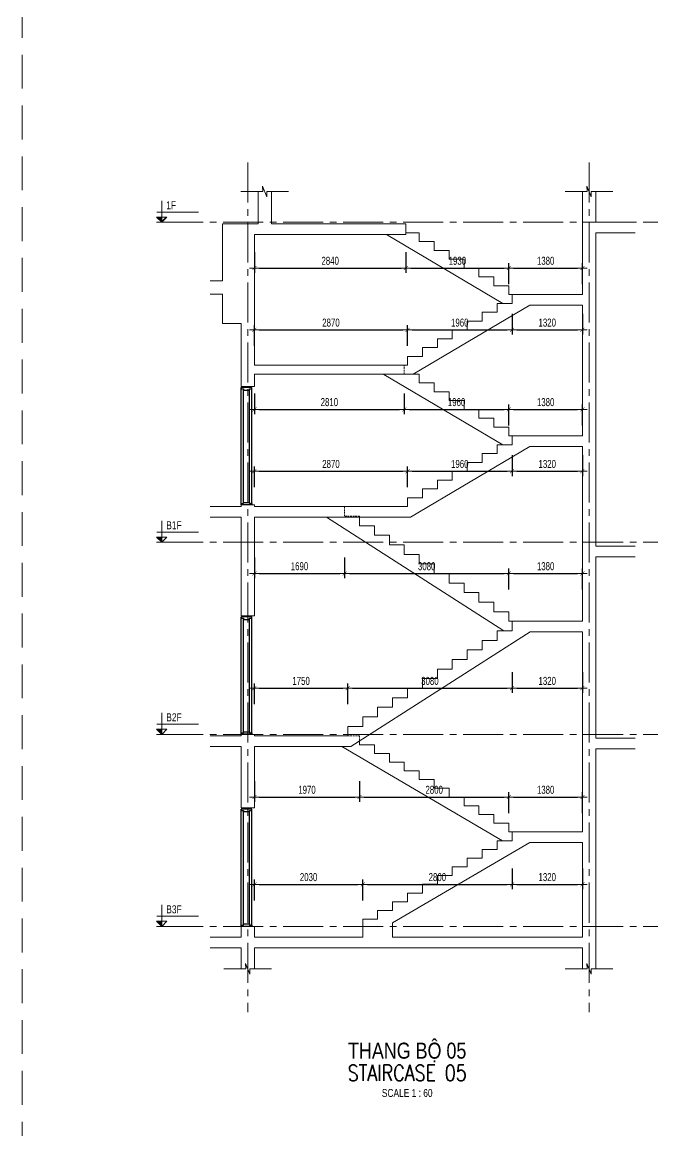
# Model space of a CAD drawing. Header units: millimetres. Extents: x -179076 to 254975, y -18667 to 296191.
# Drawn here: x 174842 to 186757, y 262591 to 283465 of the extents above; entities that cross this region are included whole.
import ezdxf
from ezdxf.enums import TextEntityAlignment as Align

# ---------------------------------------------------------------- set-up
doc = ezdxf.new("R2010")
doc.units = ezdxf.units.MM
doc.linetypes.add('CENTER2', pattern=[1.125, 0.75, -0.125, 0.125, -0.125])
doc.linetypes.add('HIDDEN2', pattern=[4.7625, 3.175, -1.5875])
doc.layers.get('Defpoints').update_dxf_attribs({"color": 151, "lineweight": 9})
doc.layers.add('A-DOOR', color=4, linetype='Continuous')
doc.layers.add('DOOR', color=4, linetype='Continuous')
for name, color, linetype, lineweight in [('NDC_S_ANNO', 7, 'Continuous', 20), ('NDC_S_AXIS', 5, 'CENTER2', 13), ('NDC_S_CONTINUOUS', 3, 'Continuous', 20), ('NDC_S_DIM', 1, 'Continuous', 15), ('NDC_S_ENG TITLE', 3, 'Continuous', 20), ('NDC_S_HIDDEN', 8, 'HIDDEN2', 13), ('NDC_S_SLAB', 2, 'Continuous', 20), ('NDC_S_SYMBOL', 1, 'Continuous', 15), ('NDC_S_TEXT SYMBOL', 7, 'Continuous', 20), ('NDC_S_VN TEXT', 7, 'Continuous', 20), ('NDC_S_VN TITLE', 6, 'Continuous', 35)]:
    doc.layers.add(name, color=color, linetype=linetype, lineweight=lineweight)
doc.styles.add('NDC_ANNO', font='', dxfattribs={"width": 0.8})
doc.styles.add('NDC_DIM', font='', dxfattribs={"width": 0.75})
doc.styles.add('NDC_EN TXT', font='romans.shx', dxfattribs={"width": 0.8})
doc.styles.add('NDC_VIE TXT', font='arial.ttf', dxfattribs={"width": 0.8})
doc.styles.get('NDC_ANNO').set_extended_font_data('Dotum')
doc.styles.get('NDC_DIM').set_extended_font_data('Dotum')
doc.dimstyles.new('NDC_dim_60', dxfattribs={"dimscale": 60, "dimtxt": 2.5, "dimasz": 1.5, "dimexe": 1.5, "dimexo": 2.5, "dimgap": 1, "dimtad": 1, "dimdec": 0, "dimzin": 0, "dimdsep": 46, "dimtxsty": 'NDC_DIM', "dimblk": 'DIMMARK', "dimcen": 0.09, "dimdle": 1.2, "dimclrd": 1, "dimclre": 1, "dimclrt": 3, "dimadec": 0, "dimazin": 0, "dimtfac": 1, "dimtdec": 0, "dimtix": 1, "dimtofl": 0, "dimtmove": 0, "dimatfit": 3, "dimfxl": 5, "dimfxlon": 1, "dimtolj": 1, "dimtzin": 0, "dimarcsym": 0})

# ---------------------------------------------------------------- blocks, each defined once
blk = doc.blocks.new('X-SECTION-2$0$X-SEC-DOO2')
at = {"layer": 'A-DOOR'}
for p, q in [((41976, 101972), (41976, 104172)), ((42176, 101972), (42176, 104172)), ((42021, 102017), (42021, 104127)), ((42131, 102017), (42131, 104127))]:
    blk.add_line(p, q, dxfattribs=at)
for points in [[(41976, 104172), (41976, 104147), (42021, 104147), (42021, 104127), (42131, 104127), (42131, 104147), (42176, 104147), (42176, 104172)], [(41976, 101972), (41976, 101997), (42021, 101997), (42021, 102017), (42131, 102017), (42131, 101997), (42176, 101997), (42176, 101972)]]:
    blk.add_lwpolyline(points, close=True, dxfattribs=at)
at = {"layer": 'Defpoints'}
blk.add_line((41976, 104192), (42176, 104192), dxfattribs=at)
blk = doc.blocks.new('kata_block_CT')
at = {"layer": 'NDC_S_ANNO'}
blk.add_hatch(color=3, dxfattribs=at).paths.add_polyline_path([(0, 1.6), (-1.61, 1.6), (0, 0)])
at = {"layer": 'NDC_S_ANNO', "ltscale": 50}
h = blk.add_hatch(dxfattribs=at)
h.set_pattern_fill('ANSI31', color=256, scale=1.406, style=0)
h.paths.add_polyline_path([(0, 1.6), (0, 0), (1.61, 1.6)])
for p, q in [((11.56, 0), (-1.64, 0)), ((-1.59, 3.14), (11.47, 3.14))]:
    blk.add_line(p, q, dxfattribs=at)
for points in [[(0, 6.69), (0, 0)], [(0, 0), (-1.61, 1.6), (0, 1.6)], [(0, 0), (1.61, 1.6), (0, 1.6)]]:
    blk.add_lwpolyline(points, dxfattribs=at)
at = {"layer": 'NDC_S_ANNO', "color": 8, "ltscale": 50}
blk.add_lwpolyline([(0, 0), (-1.61, 1.6), (0, 1.6)], dxfattribs=at)
at = {"layer": 'NDC_S_TEXT SYMBOL', "color": 3, "style": 'NDC_ANNO', "width": 0.8}
blk.add_attdef('CT', (1.41, 4.07), '', height=2.5, dxfattribs=at)
blk = doc.blocks.new('Drawing name_symbol')
at = {"layer": 'NDC_S_ENG TITLE', "style": 'NDC_EN TXT', "width": 0.8}
blk.add_attdef('SECTDET1', text='', height=5, dxfattribs=at).set_placement((0, 1.01), align=Align.CENTER)
at = {"layer": 'NDC_S_TEXT SYMBOL', "lineweight": 25, "style": 'NDC_ANNO', "width": 0.8}
blk.add_attdef('SSCALE', text='', height=2.5, dxfattribs=at).set_placement((0, -4), align=Align.CENTER)
at = {"layer": 'NDC_S_VN TITLE', "style": 'NDC_VIE TXT', "width": 0.8}
blk.add_attdef('SECTDET2', text='', height=5, dxfattribs=at).set_placement((0, 7.97), align=Align.CENTER)
blk = doc.blocks.new('DIMMARK')
at = {"layer": 'NDC_S_DIM', "color": 1}
blk.add_line((-1.5, 0), (1, 0), dxfattribs=at)
at = {"layer": 'NDC_S_DIM', "color": 2, "const_width": 0.1}
blk.add_lwpolyline([(-0.42, -0.42), (0.42, 0.42)], dxfattribs=at)
blk = doc.blocks.new('*D1824')
at = {"layer": 'Defpoints', "color": 0, "transparency": 16777216}
for p in [(181225, 267304), (179195, 266316), (181225, 266316)]:
    blk.add_point(p, dxfattribs=at)
at = {"layer": 'NDC_S_DIM', "color": 1, "lineweight": -2, "transparency": 16777216}
for p, q in [((179195, 267004), (179195, 267394)), ((179285, 267304), (181135, 267304)), ((181225, 267004), (181225, 267394))]:
    blk.add_line(p, q, dxfattribs=at)
at = {"layer": 'NDC_S_DIM', "color": 1, "lineweight": -2, "transparency": 16777216, "xscale": 90, "yscale": 90, "zscale": 90, "rotation": 180}
blk.add_blockref('DIMMARK', (179195, 267304), dxfattribs=at)
at = {"layer": 'NDC_S_DIM', "color": 1, "lineweight": -2, "transparency": 16777216, "xscale": 90, "yscale": 90, "zscale": 90}
blk.add_blockref('DIMMARK', (181225, 267304), dxfattribs=at)
at = {"layer": 'NDC_S_DIM', "color": 3, "transparency": 16777216, "insert": (180210, 267439), "char_height": 150, "attachment_point": 5, "style": 'NDC_DIM'}
blk.add_mtext('\\A1;2030', dxfattribs=at)
blk = doc.blocks.new('*D1815')
at = {"layer": 'Defpoints', "color": 0, "transparency": 16777216}
for p in [(184025, 268122), (184025, 267304), (181225, 266316)]:
    blk.add_point(p, dxfattribs=at)
at = {"layer": 'NDC_S_DIM', "color": 1, "lineweight": -2, "transparency": 16777216}
for p, q in [((184025, 267604), (184025, 267214)), ((181225, 267004), (181225, 267394)), ((181315, 267304), (183935, 267304))]:
    blk.add_line(p, q, dxfattribs=at)
at = {"layer": 'NDC_S_DIM', "color": 1, "lineweight": -2, "transparency": 16777216, "xscale": 90, "yscale": 90, "zscale": 90, "rotation": 180}
blk.add_blockref('DIMMARK', (181225, 267304), dxfattribs=at)
at = {"layer": 'NDC_S_DIM', "color": 1, "lineweight": -2, "transparency": 16777216, "xscale": 90, "yscale": 90, "zscale": 90}
blk.add_blockref('DIMMARK', (184025, 267304), dxfattribs=at)
at = {"layer": 'NDC_S_DIM', "color": 3, "transparency": 16777216, "insert": (182625, 267439), "char_height": 150, "attachment_point": 5, "style": 'NDC_DIM'}
blk.add_mtext('\\A1;2800', dxfattribs=at)
blk = doc.blocks.new('*D1816')
at = {"layer": 'Defpoints', "color": 0, "transparency": 16777216}
for p in [(184025, 268122), (185345, 268086), (185345, 267304)]:
    blk.add_point(p, dxfattribs=at)
at = {"layer": 'NDC_S_DIM', "color": 1, "lineweight": -2, "transparency": 16777216}
for p, q in [((184025, 267604), (184025, 267214)), ((185345, 267604), (185345, 267214)), ((184115, 267304), (185255, 267304))]:
    blk.add_line(p, q, dxfattribs=at)
at = {"layer": 'NDC_S_DIM', "color": 1, "lineweight": -2, "transparency": 16777216, "xscale": 90, "yscale": 90, "zscale": 90, "rotation": 180}
blk.add_blockref('DIMMARK', (184025, 267304), dxfattribs=at)
at = {"layer": 'NDC_S_DIM', "color": 1, "lineweight": -2, "transparency": 16777216, "xscale": 90, "yscale": 90, "zscale": 90}
blk.add_blockref('DIMMARK', (185345, 267304), dxfattribs=at)
at = {"layer": 'NDC_S_DIM', "color": 3, "transparency": 16777216, "insert": (184685, 267439), "char_height": 150, "attachment_point": 5, "style": 'NDC_DIM'}
blk.add_mtext('\\A1;1320', dxfattribs=at)
blk = doc.blocks.new('*D1817')
at = {"layer": 'Defpoints', "color": 0, "transparency": 16777216}
for p in [(181165, 269922), (179195, 269886), (181165, 268941)]:
    blk.add_point(p, dxfattribs=at)
at = {"layer": 'NDC_S_DIM', "color": 1, "lineweight": -2, "transparency": 16777216}
for p, q in [((179195, 269241), (179195, 268851)), ((181165, 269241), (181165, 268851)), ((179285, 268941), (181075, 268941))]:
    blk.add_line(p, q, dxfattribs=at)
at = {"layer": 'NDC_S_DIM', "color": 1, "lineweight": -2, "transparency": 16777216, "xscale": 90, "yscale": 90, "zscale": 90, "rotation": 180}
blk.add_blockref('DIMMARK', (179195, 268941), dxfattribs=at)
at = {"layer": 'NDC_S_DIM', "color": 1, "lineweight": -2, "transparency": 16777216, "xscale": 90, "yscale": 90, "zscale": 90}
blk.add_blockref('DIMMARK', (181165, 268941), dxfattribs=at)
at = {"layer": 'NDC_S_DIM', "color": 3, "transparency": 16777216, "insert": (180180, 269076), "char_height": 150, "attachment_point": 5, "style": 'NDC_DIM'}
blk.add_mtext('\\A1;1970', dxfattribs=at)
blk = doc.blocks.new('*D1818')
at = {"layer": 'Defpoints', "color": 0, "transparency": 16777216}
for p in [(181165, 269922), (183965, 268941), (183965, 268286)]:
    blk.add_point(p, dxfattribs=at)
at = {"layer": 'NDC_S_DIM', "color": 1, "lineweight": -2, "transparency": 16777216}
for p, q in [((181165, 269241), (181165, 268851)), ((181255, 268941), (183875, 268941)), ((183965, 268641), (183965, 269031))]:
    blk.add_line(p, q, dxfattribs=at)
at = {"layer": 'NDC_S_DIM', "color": 1, "lineweight": -2, "transparency": 16777216, "xscale": 90, "yscale": 90, "zscale": 90, "rotation": 180}
blk.add_blockref('DIMMARK', (181165, 268941), dxfattribs=at)
at = {"layer": 'NDC_S_DIM', "color": 1, "lineweight": -2, "transparency": 16777216, "xscale": 90, "yscale": 90, "zscale": 90}
blk.add_blockref('DIMMARK', (183965, 268941), dxfattribs=at)
at = {"layer": 'NDC_S_DIM', "color": 3, "transparency": 16777216, "insert": (182565, 269076), "char_height": 150, "attachment_point": 5, "style": 'NDC_DIM'}
blk.add_mtext('\\A1;2800', dxfattribs=at)
blk = doc.blocks.new('*D1819')
at = {"layer": 'Defpoints', "color": 0, "transparency": 16777216}
for p in [(185345, 268941), (183965, 268286), (185345, 268286)]:
    blk.add_point(p, dxfattribs=at)
at = {"layer": 'NDC_S_DIM', "color": 1, "lineweight": -2, "transparency": 16777216}
for p, q in [((183965, 268641), (183965, 269031)), ((184055, 268941), (185255, 268941)), ((185345, 268641), (185345, 269031))]:
    blk.add_line(p, q, dxfattribs=at)
at = {"layer": 'NDC_S_DIM', "color": 1, "lineweight": -2, "transparency": 16777216, "xscale": 90, "yscale": 90, "zscale": 90, "rotation": 180}
blk.add_blockref('DIMMARK', (183965, 268941), dxfattribs=at)
at = {"layer": 'NDC_S_DIM', "color": 1, "lineweight": -2, "transparency": 16777216, "xscale": 90, "yscale": 90, "zscale": 90}
blk.add_blockref('DIMMARK', (185345, 268941), dxfattribs=at)
at = {"layer": 'NDC_S_DIM', "color": 3, "transparency": 16777216, "insert": (184655, 269076), "char_height": 150, "attachment_point": 5, "style": 'NDC_DIM'}
blk.add_mtext('\\A1;1380', dxfattribs=at)
blk = doc.blocks.new('*D1820')
at = {"layer": 'Defpoints', "color": 0, "transparency": 16777216}
for p in [(180945, 270982), (179195, 270086), (180945, 270086)]:
    blk.add_point(p, dxfattribs=at)
at = {"layer": 'NDC_S_DIM', "color": 1, "lineweight": -2, "transparency": 16777216}
for p, q in [((179195, 270682), (179195, 271072)), ((179285, 270982), (180855, 270982)), ((180945, 270682), (180945, 271072))]:
    blk.add_line(p, q, dxfattribs=at)
at = {"layer": 'NDC_S_DIM', "color": 1, "lineweight": -2, "transparency": 16777216, "xscale": 90, "yscale": 90, "zscale": 90, "rotation": 180}
blk.add_blockref('DIMMARK', (179195, 270982), dxfattribs=at)
at = {"layer": 'NDC_S_DIM', "color": 1, "lineweight": -2, "transparency": 16777216, "xscale": 90, "yscale": 90, "zscale": 90}
blk.add_blockref('DIMMARK', (180945, 270982), dxfattribs=at)
at = {"layer": 'NDC_S_DIM', "color": 3, "transparency": 16777216, "insert": (180070, 271117), "char_height": 150, "attachment_point": 5, "style": 'NDC_DIM'}
blk.add_mtext('\\A1;1750', dxfattribs=at)
blk = doc.blocks.new('*D1821')
at = {"layer": 'Defpoints', "color": 0, "transparency": 16777216}
for p in [(184025, 272057), (184025, 270982), (180945, 270086)]:
    blk.add_point(p, dxfattribs=at)
at = {"layer": 'NDC_S_DIM', "color": 1, "lineweight": -2, "transparency": 16777216}
for p, q in [((184025, 271282), (184025, 270892)), ((180945, 270682), (180945, 271072)), ((181035, 270982), (183935, 270982))]:
    blk.add_line(p, q, dxfattribs=at)
at = {"layer": 'NDC_S_DIM', "color": 1, "lineweight": -2, "transparency": 16777216, "xscale": 90, "yscale": 90, "zscale": 90, "rotation": 180}
blk.add_blockref('DIMMARK', (180945, 270982), dxfattribs=at)
at = {"layer": 'NDC_S_DIM', "color": 1, "lineweight": -2, "transparency": 16777216, "xscale": 90, "yscale": 90, "zscale": 90}
blk.add_blockref('DIMMARK', (184025, 270982), dxfattribs=at)
at = {"layer": 'NDC_S_DIM', "color": 3, "transparency": 16777216, "insert": (182485, 271117), "char_height": 150, "attachment_point": 5, "style": 'NDC_DIM'}
blk.add_mtext('\\A1;3080', dxfattribs=at)
blk = doc.blocks.new('*D1822')
at = {"layer": 'Defpoints', "color": 0, "transparency": 16777216}
for p in [(184025, 272057), (185345, 272036), (185345, 270982)]:
    blk.add_point(p, dxfattribs=at)
at = {"layer": 'NDC_S_DIM', "color": 1, "lineweight": -2, "transparency": 16777216}
for p, q in [((184025, 271282), (184025, 270892)), ((185345, 271282), (185345, 270892)), ((184115, 270982), (185255, 270982))]:
    blk.add_line(p, q, dxfattribs=at)
at = {"layer": 'NDC_S_DIM', "color": 1, "lineweight": -2, "transparency": 16777216, "xscale": 90, "yscale": 90, "zscale": 90, "rotation": 180}
blk.add_blockref('DIMMARK', (184025, 270982), dxfattribs=at)
at = {"layer": 'NDC_S_DIM', "color": 1, "lineweight": -2, "transparency": 16777216, "xscale": 90, "yscale": 90, "zscale": 90}
blk.add_blockref('DIMMARK', (185345, 270982), dxfattribs=at)
at = {"layer": 'NDC_S_DIM', "color": 3, "transparency": 16777216, "insert": (184685, 271117), "char_height": 150, "attachment_point": 5, "style": 'NDC_DIM'}
blk.add_mtext('\\A1;1320', dxfattribs=at)
blk = doc.blocks.new('*D1823')
at = {"layer": 'Defpoints', "color": 0, "transparency": 16777216}
for p in [(179195, 274386), (180885, 274386), (180885, 273132)]:
    blk.add_point(p, dxfattribs=at)
at = {"layer": 'NDC_S_DIM', "color": 1, "lineweight": -2, "transparency": 16777216}
for p, q in [((179195, 273432), (179195, 273042)), ((180885, 273432), (180885, 273042)), ((179285, 273132), (180795, 273132))]:
    blk.add_line(p, q, dxfattribs=at)
at = {"layer": 'NDC_S_DIM', "color": 1, "lineweight": -2, "transparency": 16777216, "xscale": 90, "yscale": 90, "zscale": 90, "rotation": 180}
blk.add_blockref('DIMMARK', (179195, 273132), dxfattribs=at)
at = {"layer": 'NDC_S_DIM', "color": 1, "lineweight": -2, "transparency": 16777216, "xscale": 90, "yscale": 90, "zscale": 90}
blk.add_blockref('DIMMARK', (180885, 273132), dxfattribs=at)
at = {"layer": 'NDC_S_DIM', "color": 3, "transparency": 16777216, "insert": (180040, 273267), "char_height": 150, "attachment_point": 5, "style": 'NDC_DIM'}
blk.add_mtext('\\A1;1690', dxfattribs=at)
blk = doc.blocks.new('*D1805')
at = {"layer": 'Defpoints', "color": 0, "transparency": 16777216}
for p in [(180885, 274386), (183965, 273132), (183965, 272236)]:
    blk.add_point(p, dxfattribs=at)
at = {"layer": 'NDC_S_DIM', "color": 1, "lineweight": -2, "transparency": 16777216}
for p, q in [((180885, 273432), (180885, 273042)), ((180975, 273132), (183875, 273132)), ((183965, 272832), (183965, 273222))]:
    blk.add_line(p, q, dxfattribs=at)
at = {"layer": 'NDC_S_DIM', "color": 1, "lineweight": -2, "transparency": 16777216, "xscale": 90, "yscale": 90, "zscale": 90, "rotation": 180}
blk.add_blockref('DIMMARK', (180885, 273132), dxfattribs=at)
at = {"layer": 'NDC_S_DIM', "color": 1, "lineweight": -2, "transparency": 16777216, "xscale": 90, "yscale": 90, "zscale": 90}
blk.add_blockref('DIMMARK', (183965, 273132), dxfattribs=at)
at = {"layer": 'NDC_S_DIM', "color": 3, "transparency": 16777216, "insert": (182425, 273267), "char_height": 150, "attachment_point": 5, "style": 'NDC_DIM'}
blk.add_mtext('\\A1;3080', dxfattribs=at)
blk = doc.blocks.new('*D1806')
at = {"layer": 'Defpoints', "color": 0, "transparency": 16777216}
for p in [(185345, 273132), (183965, 272236), (185345, 272236)]:
    blk.add_point(p, dxfattribs=at)
at = {"layer": 'NDC_S_DIM', "color": 1, "lineweight": -2, "transparency": 16777216}
for p, q in [((183965, 272832), (183965, 273222)), ((184055, 273132), (185255, 273132)), ((185345, 272832), (185345, 273222))]:
    blk.add_line(p, q, dxfattribs=at)
at = {"layer": 'NDC_S_DIM', "color": 1, "lineweight": -2, "transparency": 16777216, "xscale": 90, "yscale": 90, "zscale": 90, "rotation": 180}
blk.add_blockref('DIMMARK', (183965, 273132), dxfattribs=at)
at = {"layer": 'NDC_S_DIM', "color": 1, "lineweight": -2, "transparency": 16777216, "xscale": 90, "yscale": 90, "zscale": 90}
blk.add_blockref('DIMMARK', (185345, 273132), dxfattribs=at)
at = {"layer": 'NDC_S_DIM', "color": 3, "transparency": 16777216, "insert": (184655, 273267), "char_height": 150, "attachment_point": 5, "style": 'NDC_DIM'}
blk.add_mtext('\\A1;1380', dxfattribs=at)
blk = doc.blocks.new('*D1807')
at = {"layer": 'Defpoints', "color": 0, "transparency": 16777216}
for p in [(182065, 275049), (179195, 274386), (182065, 274386)]:
    blk.add_point(p, dxfattribs=at)
at = {"layer": 'NDC_S_DIM', "color": 1, "lineweight": -2, "transparency": 16777216}
for p, q in [((179195, 274749), (179195, 275139)), ((182065, 274749), (182065, 275139)), ((179285, 275049), (181975, 275049))]:
    blk.add_line(p, q, dxfattribs=at)
at = {"layer": 'NDC_S_DIM', "color": 1, "lineweight": -2, "transparency": 16777216, "xscale": 90, "yscale": 90, "zscale": 90, "rotation": 180}
blk.add_blockref('DIMMARK', (179195, 275049), dxfattribs=at)
at = {"layer": 'NDC_S_DIM', "color": 1, "lineweight": -2, "transparency": 16777216, "xscale": 90, "yscale": 90, "zscale": 90}
blk.add_blockref('DIMMARK', (182065, 275049), dxfattribs=at)
at = {"layer": 'NDC_S_DIM', "color": 3, "transparency": 16777216, "insert": (180630, 275184), "char_height": 150, "attachment_point": 5, "style": 'NDC_DIM'}
blk.add_mtext('\\A1;2870', dxfattribs=at)
blk = doc.blocks.new('*D1808')
at = {"layer": 'Defpoints', "color": 0, "transparency": 16777216}
for p in [(184025, 275545), (184025, 275049), (182065, 274386)]:
    blk.add_point(p, dxfattribs=at)
at = {"layer": 'NDC_S_DIM', "color": 1, "lineweight": -2, "transparency": 16777216}
for p, q in [((184025, 275349), (184025, 274959)), ((182065, 274749), (182065, 275139)), ((182155, 275049), (183935, 275049))]:
    blk.add_line(p, q, dxfattribs=at)
at = {"layer": 'NDC_S_DIM', "color": 1, "lineweight": -2, "transparency": 16777216, "xscale": 90, "yscale": 90, "zscale": 90, "rotation": 180}
blk.add_blockref('DIMMARK', (182065, 275049), dxfattribs=at)
at = {"layer": 'NDC_S_DIM', "color": 1, "lineweight": -2, "transparency": 16777216, "xscale": 90, "yscale": 90, "zscale": 90}
blk.add_blockref('DIMMARK', (184025, 275049), dxfattribs=at)
at = {"layer": 'NDC_S_DIM', "color": 3, "transparency": 16777216, "insert": (183045, 275184), "char_height": 150, "attachment_point": 5, "style": 'NDC_DIM'}
blk.add_mtext('\\A1;1960', dxfattribs=at)
blk = doc.blocks.new('*D1809')
at = {"layer": 'Defpoints', "color": 0, "transparency": 16777216}
for p in [(184025, 275545), (185345, 275511), (185345, 275049)]:
    blk.add_point(p, dxfattribs=at)
at = {"layer": 'NDC_S_DIM', "color": 1, "lineweight": -2, "transparency": 16777216}
for p, q in [((184025, 275349), (184025, 274959)), ((185345, 275349), (185345, 274959)), ((184115, 275049), (185255, 275049))]:
    blk.add_line(p, q, dxfattribs=at)
at = {"layer": 'NDC_S_DIM', "color": 1, "lineweight": -2, "transparency": 16777216, "xscale": 90, "yscale": 90, "zscale": 90, "rotation": 180}
blk.add_blockref('DIMMARK', (184025, 275049), dxfattribs=at)
at = {"layer": 'NDC_S_DIM', "color": 1, "lineweight": -2, "transparency": 16777216, "xscale": 90, "yscale": 90, "zscale": 90}
blk.add_blockref('DIMMARK', (185345, 275049), dxfattribs=at)
at = {"layer": 'NDC_S_DIM', "color": 3, "transparency": 16777216, "insert": (184685, 275184), "char_height": 150, "attachment_point": 5, "style": 'NDC_DIM'}
blk.add_mtext('\\A1;1320', dxfattribs=at)
blk = doc.blocks.new('*D1810')
at = {"layer": 'Defpoints', "color": 0, "transparency": 16777216}
for p in [(179195, 277036), (182005, 277036), (182005, 276208)]:
    blk.add_point(p, dxfattribs=at)
at = {"layer": 'NDC_S_DIM', "color": 1, "lineweight": -2, "transparency": 16777216}
for p, q in [((179195, 276508), (179195, 276118)), ((182005, 276508), (182005, 276118)), ((179285, 276208), (181915, 276208))]:
    blk.add_line(p, q, dxfattribs=at)
at = {"layer": 'NDC_S_DIM', "color": 1, "lineweight": -2, "transparency": 16777216, "xscale": 90, "yscale": 90, "zscale": 90, "rotation": 180}
blk.add_blockref('DIMMARK', (179195, 276208), dxfattribs=at)
at = {"layer": 'NDC_S_DIM', "color": 1, "lineweight": -2, "transparency": 16777216, "xscale": 90, "yscale": 90, "zscale": 90}
blk.add_blockref('DIMMARK', (182005, 276208), dxfattribs=at)
at = {"layer": 'NDC_S_DIM', "color": 3, "transparency": 16777216, "insert": (180600, 276343), "char_height": 150, "attachment_point": 5, "style": 'NDC_DIM'}
blk.add_mtext('\\A1;2810', dxfattribs=at)
blk = doc.blocks.new('*D1811')
at = {"layer": 'Defpoints', "color": 0, "transparency": 16777216}
for p in [(182005, 277036), (183965, 276208), (183965, 275711)]:
    blk.add_point(p, dxfattribs=at)
at = {"layer": 'NDC_S_DIM', "color": 1, "lineweight": -2, "transparency": 16777216}
for p, q in [((182005, 276508), (182005, 276118)), ((182095, 276208), (183875, 276208)), ((183965, 275908), (183965, 276298))]:
    blk.add_line(p, q, dxfattribs=at)
at = {"layer": 'NDC_S_DIM', "color": 1, "lineweight": -2, "transparency": 16777216, "xscale": 90, "yscale": 90, "zscale": 90, "rotation": 180}
blk.add_blockref('DIMMARK', (182005, 276208), dxfattribs=at)
at = {"layer": 'NDC_S_DIM', "color": 1, "lineweight": -2, "transparency": 16777216, "xscale": 90, "yscale": 90, "zscale": 90}
blk.add_blockref('DIMMARK', (183965, 276208), dxfattribs=at)
at = {"layer": 'NDC_S_DIM', "color": 3, "transparency": 16777216, "insert": (182985, 276343), "char_height": 150, "attachment_point": 5, "style": 'NDC_DIM'}
blk.add_mtext('\\A1;1960', dxfattribs=at)
blk = doc.blocks.new('*D1812')
at = {"layer": 'Defpoints', "color": 0, "transparency": 16777216}
for p in [(185345, 276208), (183965, 275711), (185345, 275711)]:
    blk.add_point(p, dxfattribs=at)
at = {"layer": 'NDC_S_DIM', "color": 1, "lineweight": -2, "transparency": 16777216}
for p, q in [((183965, 275908), (183965, 276298)), ((184055, 276208), (185255, 276208)), ((185345, 275908), (185345, 276298))]:
    blk.add_line(p, q, dxfattribs=at)
at = {"layer": 'NDC_S_DIM', "color": 1, "lineweight": -2, "transparency": 16777216, "xscale": 90, "yscale": 90, "zscale": 90, "rotation": 180}
blk.add_blockref('DIMMARK', (183965, 276208), dxfattribs=at)
at = {"layer": 'NDC_S_DIM', "color": 1, "lineweight": -2, "transparency": 16777216, "xscale": 90, "yscale": 90, "zscale": 90}
blk.add_blockref('DIMMARK', (185345, 276208), dxfattribs=at)
at = {"layer": 'NDC_S_DIM', "color": 3, "transparency": 16777216, "insert": (184655, 276343), "char_height": 150, "attachment_point": 5, "style": 'NDC_DIM'}
blk.add_mtext('\\A1;1380', dxfattribs=at)
blk = doc.blocks.new('*D1813')
at = {"layer": 'Defpoints', "color": 0, "transparency": 16777216}
for p in [(182065, 277699), (179195, 277036), (182065, 277036)]:
    blk.add_point(p, dxfattribs=at)
at = {"layer": 'NDC_S_DIM', "color": 1, "lineweight": -2, "transparency": 16777216}
for p, q in [((179195, 277399), (179195, 277789)), ((179285, 277699), (181975, 277699)), ((182065, 277399), (182065, 277789))]:
    blk.add_line(p, q, dxfattribs=at)
at = {"layer": 'NDC_S_DIM', "color": 1, "lineweight": -2, "transparency": 16777216, "xscale": 90, "yscale": 90, "zscale": 90, "rotation": 180}
blk.add_blockref('DIMMARK', (179195, 277699), dxfattribs=at)
at = {"layer": 'NDC_S_DIM', "color": 1, "lineweight": -2, "transparency": 16777216, "xscale": 90, "yscale": 90, "zscale": 90}
blk.add_blockref('DIMMARK', (182065, 277699), dxfattribs=at)
at = {"layer": 'NDC_S_DIM', "color": 3, "transparency": 16777216, "insert": (180630, 277834), "char_height": 150, "attachment_point": 5, "style": 'NDC_DIM'}
blk.add_mtext('\\A1;2870', dxfattribs=at)
blk = doc.blocks.new('*D1814')
at = {"layer": 'Defpoints', "color": 0, "transparency": 16777216}
for p in [(184025, 278195), (184025, 277699), (182065, 277036)]:
    blk.add_point(p, dxfattribs=at)
at = {"layer": 'NDC_S_DIM', "color": 1, "lineweight": -2, "transparency": 16777216}
for p, q in [((184025, 277999), (184025, 277609)), ((182065, 277399), (182065, 277789)), ((182155, 277699), (183935, 277699))]:
    blk.add_line(p, q, dxfattribs=at)
at = {"layer": 'NDC_S_DIM', "color": 1, "lineweight": -2, "transparency": 16777216, "xscale": 90, "yscale": 90, "zscale": 90, "rotation": 180}
blk.add_blockref('DIMMARK', (182065, 277699), dxfattribs=at)
at = {"layer": 'NDC_S_DIM', "color": 1, "lineweight": -2, "transparency": 16777216, "xscale": 90, "yscale": 90, "zscale": 90}
blk.add_blockref('DIMMARK', (184025, 277699), dxfattribs=at)
at = {"layer": 'NDC_S_DIM', "color": 3, "transparency": 16777216, "insert": (183045, 277834), "char_height": 150, "attachment_point": 5, "style": 'NDC_DIM'}
blk.add_mtext('\\A1;1960', dxfattribs=at)
blk = doc.blocks.new('*D1801')
at = {"layer": 'Defpoints', "color": 0, "transparency": 16777216}
for p in [(184025, 278195), (185345, 278161), (185345, 277699)]:
    blk.add_point(p, dxfattribs=at)
at = {"layer": 'NDC_S_DIM', "color": 1, "lineweight": -2, "transparency": 16777216}
for p, q in [((184025, 277999), (184025, 277609)), ((185345, 277999), (185345, 277609)), ((184115, 277699), (185255, 277699))]:
    blk.add_line(p, q, dxfattribs=at)
at = {"layer": 'NDC_S_DIM', "color": 1, "lineweight": -2, "transparency": 16777216, "xscale": 90, "yscale": 90, "zscale": 90, "rotation": 180}
blk.add_blockref('DIMMARK', (184025, 277699), dxfattribs=at)
at = {"layer": 'NDC_S_DIM', "color": 1, "lineweight": -2, "transparency": 16777216, "xscale": 90, "yscale": 90, "zscale": 90}
blk.add_blockref('DIMMARK', (185345, 277699), dxfattribs=at)
at = {"layer": 'NDC_S_DIM', "color": 3, "transparency": 16777216, "insert": (184685, 277834), "char_height": 150, "attachment_point": 5, "style": 'NDC_DIM'}
blk.add_mtext('\\A1;1320', dxfattribs=at)
blk = doc.blocks.new('*D1802')
at = {"layer": 'Defpoints', "color": 0, "transparency": 16777216}
for p in [(182035, 279520), (179195, 279486), (182035, 278858)]:
    blk.add_point(p, dxfattribs=at)
at = {"layer": 'NDC_S_DIM', "color": 1, "lineweight": -2, "transparency": 16777216}
for p, q in [((179195, 279158), (179195, 278768)), ((182035, 279158), (182035, 278768)), ((179285, 278858), (181945, 278858))]:
    blk.add_line(p, q, dxfattribs=at)
at = {"layer": 'NDC_S_DIM', "color": 1, "lineweight": -2, "transparency": 16777216, "xscale": 90, "yscale": 90, "zscale": 90, "rotation": 180}
blk.add_blockref('DIMMARK', (179195, 278858), dxfattribs=at)
at = {"layer": 'NDC_S_DIM', "color": 1, "lineweight": -2, "transparency": 16777216, "xscale": 90, "yscale": 90, "zscale": 90}
blk.add_blockref('DIMMARK', (182035, 278858), dxfattribs=at)
at = {"layer": 'NDC_S_DIM', "color": 3, "transparency": 16777216, "insert": (180615, 278993), "char_height": 150, "attachment_point": 5, "style": 'NDC_DIM'}
blk.add_mtext('\\A1;2840', dxfattribs=at)
blk = doc.blocks.new('*D1803')
at = {"layer": 'Defpoints', "color": 0, "transparency": 16777216}
for p in [(182035, 279520), (183965, 278858), (183965, 278361)]:
    blk.add_point(p, dxfattribs=at)
at = {"layer": 'NDC_S_DIM', "color": 1, "lineweight": -2, "transparency": 16777216}
for p, q in [((182035, 279158), (182035, 278768)), ((183965, 278558), (183965, 278948)), ((182125, 278858), (183875, 278858))]:
    blk.add_line(p, q, dxfattribs=at)
at = {"layer": 'NDC_S_DIM', "color": 1, "lineweight": -2, "transparency": 16777216, "xscale": 90, "yscale": 90, "zscale": 90, "rotation": 180}
blk.add_blockref('DIMMARK', (182035, 278858), dxfattribs=at)
at = {"layer": 'NDC_S_DIM', "color": 1, "lineweight": -2, "transparency": 16777216, "xscale": 90, "yscale": 90, "zscale": 90}
blk.add_blockref('DIMMARK', (183965, 278858), dxfattribs=at)
at = {"layer": 'NDC_S_DIM', "color": 3, "transparency": 16777216, "insert": (183000, 278993), "char_height": 150, "attachment_point": 5, "style": 'NDC_DIM'}
blk.add_mtext('\\A1;1930', dxfattribs=at)
blk = doc.blocks.new('*D1804')
at = {"layer": 'Defpoints', "color": 0, "transparency": 16777216}
for p in [(185345, 278858), (183965, 278361), (185345, 278361)]:
    blk.add_point(p, dxfattribs=at)
at = {"layer": 'NDC_S_DIM', "color": 1, "lineweight": -2, "transparency": 16777216}
for p, q in [((183965, 278558), (183965, 278948)), ((185345, 278558), (185345, 278948)), ((184055, 278858), (185255, 278858))]:
    blk.add_line(p, q, dxfattribs=at)
at = {"layer": 'NDC_S_DIM', "color": 1, "lineweight": -2, "transparency": 16777216, "xscale": 90, "yscale": 90, "zscale": 90, "rotation": 180}
blk.add_blockref('DIMMARK', (183965, 278858), dxfattribs=at)
at = {"layer": 'NDC_S_DIM', "color": 1, "lineweight": -2, "transparency": 16777216, "xscale": 90, "yscale": 90, "zscale": 90}
blk.add_blockref('DIMMARK', (185345, 278858), dxfattribs=at)
at = {"layer": 'NDC_S_DIM', "color": 3, "transparency": 16777216, "insert": (184655, 278993), "char_height": 150, "attachment_point": 5, "style": 'NDC_DIM'}
blk.add_mtext('\\A1;1380', dxfattribs=at)

msp = doc.modelspace()

# ---------------------------------------------------------------- linework, layer by layer
at = {"layer": 'NDC_S_AXIS', "ltscale": 1000}
for p, q in [((179069.6, 280835.4), (179069.6, 264906.4)), ((185469.6, 280835.4), (185469.6, 264906.4)), ((177486.1, 266516.1), (186756.8, 266516.1))]:
    msp.add_line(p, q, dxfattribs=at)
for points in [[(177486.1, 279716.1), (186756.8, 279716.1)], [(177486.1, 273716.1), (186756.8, 273716.1)], [(177486.1, 270116.1), (186756.8, 270116.1)]]:
    msp.add_lwpolyline(points, dxfattribs=at)
at = {"layer": 'NDC_S_CONTINUOUS'}
for p, q in [((183851.8, 278195.5), (181669.9, 279486.1)), ((183851.8, 275545.5), (181622.8, 276863.9)), ((183873.6, 272056.9), (180546.1, 274186.1)), ((183848.3, 268122.4), (180830.5, 269886.1))]:
    msp.add_line(p, q, dxfattribs=at)
for points in [[(184024.6, 278361.1), (183964.6, 278361.1), (183964.6, 278526.7), (183684.6, 278526.7), (183684.6, 278692.3), (183404.6, 278692.3), (183404.6, 278858), (183124.6, 278858), (183124.6, 279023.6), (182844.6, 279023.6), (182844.6, 279189.2), (182564.6, 279189.2), (182564.6, 279354.8), (182284.6, 279354.8), (182284.6, 279520.5), (182034.6, 279520.5)], [(184024.6, 275711.1), (183964.6, 275711.1), (183964.6, 275876.7), (183684.6, 275876.7), (183684.6, 276042.3), (183404.6, 276042.3), (183404.6, 276208), (183124.6, 276208), (183124.6, 276373.6), (182844.6, 276373.6), (182844.6, 276539.2), (182564.6, 276539.2), (182564.6, 276704.8), (182284.6, 276704.8), (182284.6, 276870.5), (182177.5, 276870.5)], [(184024.6, 272236.1), (183964.6, 272236.1), (183964.6, 272415.2), (183684.6, 272415.2), (183684.6, 272594.4), (183404.6, 272594.4), (183404.6, 272773.6), (183124.6, 272773.6), (183124.6, 272952.7), (182844.6, 272952.7), (182844.6, 273131.9), (182564.6, 273131.9), (182564.6, 273311.1), (182284.6, 273311.1), (182284.6, 273490.2), (182004.6, 273490.2), (182004.6, 273669.4), (181724.6, 273669.4), (181724.6, 273848.6), (181444.6, 273848.6), (181444.6, 274027.7), (181164.6, 274027.7), (181164.6, 274186.1)], [(184024.6, 268286.1), (183964.6, 268286.1), (183964.6, 268449.7), (183684.6, 268449.7), (183684.6, 268613.3), (183404.6, 268613.3), (183404.6, 268777), (183124.6, 268777), (183124.6, 268940.6), (182844.6, 268940.6), (182844.6, 269104.3), (182564.6, 269104.3), (182564.6, 269267.9), (182284.6, 269267.9), (182284.6, 269431.5), (182004.6, 269431.5), (182004.6, 269595.2), (181724.6, 269595.2), (181724.6, 269758.8), (181444.6, 269758.8), (181444.6, 269922.4), (181164.6, 269922.4), (181164.6, 269989.4)]]:
    msp.add_lwpolyline(points, dxfattribs=at)
at = {"layer": 'NDC_S_HIDDEN', "ltscale": 200}
msp.add_line((174841.7, 296191.2), (174841.7, 262591.2), dxfattribs=at)
at = {"layer": 'NDC_S_HIDDEN', "ltscale": 10}
for points in [[(182177.5, 276870.5), (182004.6, 276870.5), (182004.6, 277036.1)], [(181164.6, 274186.1), (181164.6, 274206.9), (180884.6, 274206.9), (180884.6, 274386.1)], [(180944.6, 270086.1), (181164.6, 270086.1), (181164.6, 269989.4)]]:
    msp.add_lwpolyline(points, dxfattribs=at)
at = {"layer": 'NDC_S_SLAB'}
for p, q in [((179264.6, 280293.4), (179264.6, 279686.1)), ((179514.6, 280293.4), (179514.6, 279686.1)), ((185594.6, 280293.4), (185594.6, 279716.1)), ((185594.6, 279716.1), (186333.3, 279716.1)), ((179264.6, 279686.1), (178594.6, 279686.1)), ((178594.6, 279686.1), (178594.6, 278616.1)), ((182034.6, 279686.1), (179514.6, 279686.1)), ((182034.6, 279486.1), (182034.6, 279686.1)), ((185594.6, 279516.1), (185594.6, 273646.1)), ((185594.6, 279516.1), (186333.3, 279516.1)), ((179194.6, 279486.1), (179194.6, 277036.1)), ((182034.6, 279486.1), (179194.6, 279486.1)), ((178594.6, 278616.1), (178363.3, 278616.1)), ((178594.6, 278366.1), (178363.3, 278366.1)), ((178594.6, 278366.1), (178594.6, 277816.1)), ((182170.1, 276866.1), (184359.4, 278161.1)), ((184359.4, 278161.1), (185344.6, 278161.1)), ((185344.6, 278161.1), (185344.6, 275711.1)), ((178594.6, 277816.1), (178944.6, 277816.1)), ((178944.6, 277816.1), (178944.6, 276636.1)), ((179194.6, 276866.1), (179194.6, 276636.1)), ((179194.6, 276866.1), (182170.1, 276866.1)), ((179194.6, 276636.1), (178944.6, 276636.1)), ((184024.6, 275545.5), (183744.6, 275545.5)), ((183744.6, 275545.5), (183744.6, 275379.8)), ((185344.6, 275711.1), (184024.6, 275711.1)), ((184024.6, 275711.1), (184024.6, 275545.5)), ((182119.4, 274186.1), (184359.4, 275511.1)), ((183744.6, 275379.8), (183464.6, 275379.8)), ((183464.6, 275379.8), (183464.6, 275214.2)), ((183464.6, 275214.2), (183184.6, 275214.2)), ((183184.6, 275214.2), (183184.6, 275048.6)), ((183184.6, 275048.6), (182904.6, 275048.6)), ((182904.6, 275048.6), (182904.6, 274883)), ((182624.6, 274717.3), (182344.6, 274717.3)), ((182344.6, 274717.3), (182344.6, 274551.7)), ((182904.6, 274883), (182624.6, 274883)), ((182624.6, 274883), (182624.6, 274717.3)), ((182344.6, 274551.7), (182064.6, 274551.7)), ((182064.6, 274551.7), (182064.6, 274386.1)), ((178944.6, 274386.1), (178363.3, 274386.1)), ((178944.6, 274416.1), (178944.6, 274386.1)), ((179194.6, 274416.1), (178944.6, 274416.1)), ((179194.6, 274416.1), (179194.6, 274386.1)), ((182064.6, 274386.1), (179194.6, 274386.1)), ((178944.6, 274186.1), (178363.3, 274186.1)), ((178944.6, 274186.1), (178944.6, 272336.1)), ((179194.6, 274186.1), (179194.6, 272336.1)), ((182119.4, 274186.1), (179194.6, 274186.1)), ((185594.6, 273646.1), (186333.3, 273646.1)), ((185594.6, 273446.1), (185594.6, 270046.1)), ((185594.6, 273446.1), (186333.3, 273446.1)), ((179194.6, 272336.1), (178944.6, 272336.1)), ((181003.2, 269886.1), (184363.2, 272036.1)), ((184363.2, 272036.1), (185344.6, 272036.1)), ((185344.6, 272036.1), (185344.6, 268286.1)), ((178944.6, 270116.1), (178944.6, 270086.1)), ((179194.6, 270116.1), (178944.6, 270116.1)), ((179194.6, 270116.1), (179194.6, 270086.1)), ((178944.6, 270086.1), (178363.3, 270086.1)), ((186333.3, 270046.1), (185594.6, 270046.1)), ((178944.6, 269886.1), (178363.3, 269886.1)), ((178944.6, 269886.1), (178944.6, 268736.1)), ((179194.6, 269886.1), (179194.6, 268736.1)), ((181003.2, 269886.1), (179194.6, 269886.1)), ((185594.6, 269846.1), (185594.6, 265720.7)), ((186333.3, 269846.1), (185594.6, 269846.1)), ((179194.6, 268736.1), (178944.6, 268736.1)), ((178944.6, 266516.1), (178944.6, 266316.1)), ((179194.6, 266516.1), (178944.6, 266516.1)), ((179194.6, 266516.1), (179194.6, 266316.1)), ((178944.6, 266316.1), (178363.3, 266316.1)), ((178944.6, 266116.1), (178363.3, 266116.1)), ((178944.6, 266116.1), (178944.6, 265720.7)), ((179194.6, 266116.1), (179194.6, 265720.7)), ((185344.6, 266116.1), (179194.6, 266116.1)), ((185344.6, 266116.1), (185344.6, 265720.7))]:
    msp.add_line(p, q, dxfattribs=at)
for points in [[(179194.6, 277036.1), (182064.6, 277036.1), (182064.6, 277201.7), (182344.6, 277201.7), (182344.6, 277367.3), (182624.6, 277367.3), (182624.6, 277533), (182904.6, 277533), (182904.6, 277698.6), (183184.6, 277698.6), (183184.6, 277864.2), (183464.6, 277864.2), (183464.6, 278029.8), (183744.6, 278029.8), (183744.6, 278195.5), (184024.6, 278195.5), (184024.6, 278361.1), (185344.6, 278361.1), (185344.6, 280293.4)], [(179194.6, 270086.1), (180944.6, 270086.1), (180944.6, 270265.2), (181224.6, 270265.2), (181224.6, 270444.4), (181504.6, 270444.4), (181504.6, 270623.6), (181784.6, 270623.6), (181784.6, 270802.7), (182064.6, 270802.7), (182064.6, 270981.9), (182344.6, 270981.9), (182344.6, 271161.1), (182624.6, 271161.1), (182624.6, 271340.2), (182904.6, 271340.2), (182904.6, 271519.4), (183184.6, 271519.4), (183184.6, 271698.6), (183464.6, 271698.6), (183464.6, 271877.7), (183744.6, 271877.7), (183744.6, 272056.9), (184024.6, 272056.9), (184024.6, 272236.1), (185344.6, 272236.1), (185344.6, 275511.1), (184359.4, 275511.1)], [(179194.6, 266316.1), (181224.6, 266316.1), (181224.6, 266649.7), (181504.6, 266649.7), (181504.6, 266813.3), (181784.6, 266813.3), (181784.6, 266977), (182064.6, 266977), (182064.6, 267140.6), (182344.6, 267140.6), (182344.6, 267304.3), (182624.6, 267304.3), (182624.6, 267467.9), (182904.6, 267467.9), (182904.6, 267631.5), (183184.6, 267631.5), (183184.6, 267795.2), (183464.6, 267795.2), (183464.6, 267958.8), (183744.6, 267958.8), (183744.6, 268122.4), (184024.6, 268122.4), (184024.6, 268286.1), (185344.6, 268286.1)], [(185344.6, 266316.1), (181784.6, 266316.1), (181784.6, 266581.7), (184358.8, 268086.1), (185344.6, 268086.1)], [(185344.6, 268086.1), (185344.6, 266316.1)]]:
    msp.add_lwpolyline(points, dxfattribs=at)
at = {"layer": 'NDC_S_SYMBOL'}
for points in [[(178940, 280293.4), (179349.6, 280293.4), (179347.5, 280393.4), (179427.5, 280193.4), (179425.3, 280293.4), (179831.6, 280293.4)], [(185022.2, 280293.4), (185431.8, 280293.4), (185429.6, 280393.4), (185509.6, 280193.4), (185507.5, 280293.4), (185913.8, 280293.4)], [(178622.2, 265720.7), (179031.8, 265720.7), (179029.6, 265820.7), (179109.6, 265620.7), (179107.5, 265720.7), (179513.8, 265720.7)], [(185022.2, 265720.7), (185431.8, 265720.7), (185429.6, 265820.7), (185509.6, 265620.7), (185507.5, 265720.7), (185913.8, 265720.7)]]:
    msp.add_lwpolyline(points, dxfattribs=at)

# ---------------------------------------------------------------- block references
at = {"layer": 'DOOR'}
for p in [(136969.1, 172444.2), (136969.1, 168144.2), (136969.1, 164544.2)]:
    msp.add_blockref('X-SECTION-2$0$X-SEC-DOO2', p, dxfattribs=at)
at = {"layer": 'NDC_S_ANNO', "xscale": 60, "yscale": 60, "zscale": 60}
msp.add_blockref('Drawing name_symbol', (182059.5, 263558), dxfattribs=at).add_auto_attribs({'SECTDET1': 'STAIRCASE 05', 'SECTDET2': 'THANG BỘ 05', 'SSCALE': 'SCALE 1 : 60'})
at = {"layer": 'NDC_S_VN TEXT', "xscale": 60, "yscale": 60, "zscale": 60}
for p, values in [((177457.6, 279716.1), {'CT': '1F'}), ((177457.6, 273716.1), {'CT': 'B1F'}), ((177457.6, 270116.1), {'CT': 'B2F'}), ((177457.6, 266516.1), {'CT': 'B3F'})]:
    msp.add_blockref('kata_block_CT', p, dxfattribs=at).add_auto_attribs(values)

# ---------------------------------------------------------------- dimensions: what is measured, and where the dimension line sits
at = {"layer": 'NDC_S_DIM'}
for base, p1, p2, picture, middle in [((182034.6, 278858), (179194.6, 279486.1), (182034.6, 279520.5), '*D1802', (180614.6, 278993.1)), ((182064.6, 277698.6), (179194.6, 277036.1), (182064.6, 277036.1), '*D1813', (180629.6, 277833.7)), ((182004.6, 276208), (179194.6, 277036.1), (182004.6, 277036.1), '*D1810', (180599.6, 276343.1)), ((182064.6, 275048.6), (179194.6, 274386.1), (182064.6, 274386.1), '*D1807', (180629.6, 275183.7)), ((180884.6, 273131.9), (179194.6, 274386.1), (180884.6, 274386.1), '*D1823', (180039.6, 273267)), ((180944.6, 270981.9), (179194.6, 270086.1), (180944.6, 270086.1), '*D1820', (180069.6, 271117)), ((181164.6, 268940.6), (179194.6, 269886.1), (181164.6, 269922.4), '*D1817', (180179.6, 269075.7)), ((181224.6, 267304.3), (179194.6, 266316.1), (181224.6, 266316.1), '*D1824', (180209.6, 267439.4))]:
    dim = msp.add_linear_dim(base=base, p1=p1, p2=p2, dimstyle='NDC_dim_60', dxfattribs=at)
    dim.commit()
    dim.dimension.update_dxf_attribs({"geometry": picture, "text_midpoint": middle})
for base, p1, p2, picture, middle in [((183964.6, 278858), (182034.6, 279520.5), (183964.6, 278361.1), '*D1803', (182999.6, 278993.1)), ((185344.6, 278858), (183964.6, 278361.1), (185344.6, 278361.1), '*D1804', (184654.6, 278993.1)), ((184024.6, 277698.6), (182064.6, 277036.1), (184024.6, 278195.5), '*D1814', (183044.6, 277833.7)), ((185344.6, 277698.6), (184024.6, 278195.5), (185344.6, 278161.1), '*D1801', (184684.6, 277833.7)), ((183964.6, 276208), (182004.6, 277036.1), (183964.6, 275711.1), '*D1811', (182984.6, 276343.1)), ((185344.6, 276208), (183964.6, 275711.1), (185344.6, 275711.1), '*D1812', (184654.6, 276343.1)), ((184024.6, 275048.6), (182064.6, 274386.1), (184024.6, 275545.5), '*D1808', (183044.6, 275183.7)), ((185344.6, 275048.6), (184024.6, 275545.5), (185344.6, 275511.1), '*D1809', (184684.6, 275183.7)), ((183964.6, 273131.9), (180884.6, 274386.1), (183964.6, 272236.1), '*D1805', (182424.6, 273267)), ((185344.6, 273131.9), (183964.6, 272236.1), (185344.6, 272236.1), '*D1806', (184654.6, 273267)), ((184024.6, 270981.9), (180944.6, 270086.1), (184024.6, 272056.9), '*D1821', (182484.6, 271117)), ((185344.6, 270981.9), (184024.6, 272056.9), (185344.6, 272036.1), '*D1822', (184684.6, 271117)), ((183964.6, 268940.6), (181164.6, 269922.4), (183964.6, 268286.1), '*D1818', (182564.6, 269075.7)), ((185344.6, 268940.6), (183964.6, 268286.1), (185344.6, 268286.1), '*D1819', (184654.6, 269075.7)), ((184024.6, 267304.3), (181224.6, 266316.1), (184024.6, 268122.4), '*D1815', (182624.6, 267439.4)), ((185344.6, 267304.3), (184024.6, 268122.4), (185344.6, 268086.1), '*D1816', (184684.6, 267439.4))]:
    dim = msp.add_linear_dim(base=base, p1=p1, p2=p2, dimstyle='NDC_dim_60', override={"dimtmove": 1}, dxfattribs=at)
    dim.commit()
    dim.dimension.update_dxf_attribs({"geometry": picture, "text_midpoint": middle})

doc.saveas('drawing.dxf')
